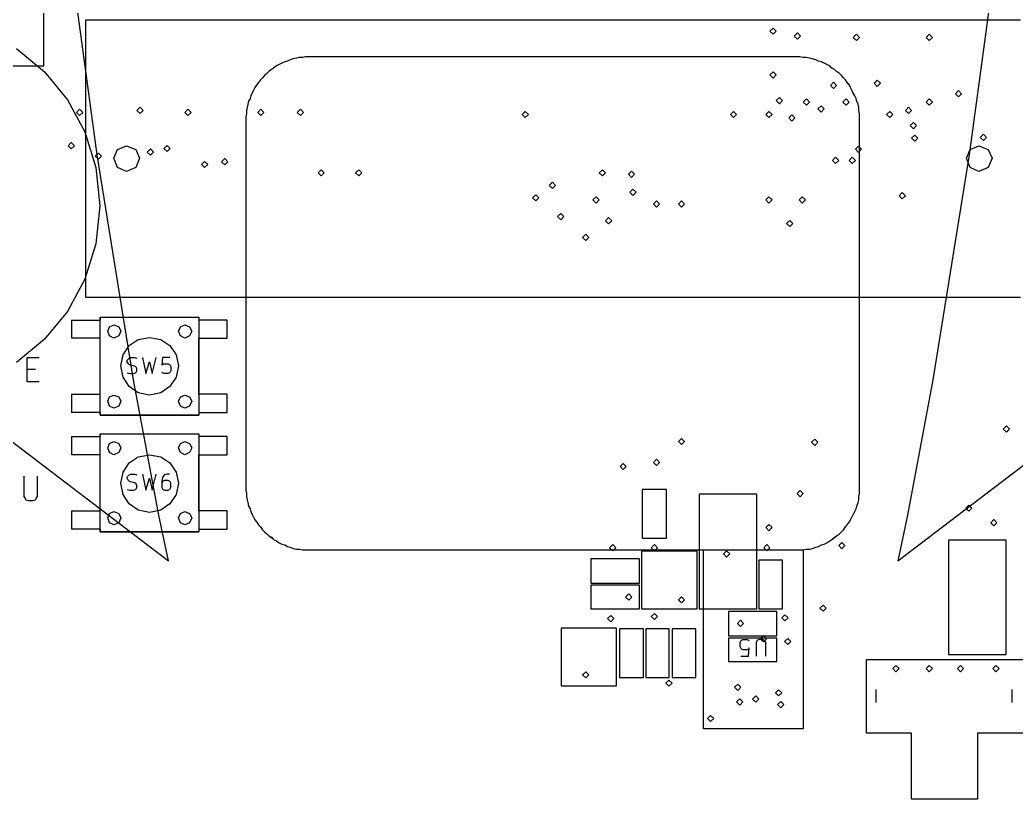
# Model space of a CAD drawing. Extents: x 11 to 154, y 0 to 137.
# Drawn here: x 45.3 to 106.1, y 0 to 47.5 of the extents above; entities that cross this region are included whole.
import ezdxf

# ---------------------------------------------------------------- set-up
doc = ezdxf.new("R2010")
doc.units = 0

msp = doc.modelspace()

# ---------------------------------------------------------------- linework, layer by layer
at = {"layer": '1'}
for p, q in [((46.789623, 44.725675), (46.789623, 101.70627)), ((106.352546, 47.519669), (49.329631, 47.519669)), ((49.329631, 47.519669), (49.329631, 30.628693)), ((91.070231, 46.842339), (91.260731, 47.032837)), ((91.260731, 46.651839), (91.070231, 46.842339)), ((91.260731, 47.032837), (91.451231, 46.842339)), ((91.451231, 46.842339), (91.260731, 46.651839)), ((91.451231, 46.842339), (91.451231, 46.842339)), ((92.551904, 46.546006), (92.742404, 46.736504)), ((92.742404, 46.355508), (92.551904, 46.546006)), ((92.742404, 46.736504), (92.932904, 46.546006)), ((92.932904, 46.546006), (92.742404, 46.355508)), ((92.932904, 46.546006), (92.932904, 46.546006)), ((96.150228, 46.461337), (96.340727, 46.651837)), ((96.340727, 46.270839), (96.150228, 46.461337)), ((96.340727, 46.651837), (96.531227, 46.461337)), ((96.531227, 46.461337), (96.340727, 46.270839)), ((96.531227, 46.461337), (96.531227, 46.461337)), ((100.595219, 46.461337), (100.785719, 46.651837)), ((100.785719, 46.270839), (100.595219, 46.461337)), ((100.785719, 46.651837), (100.976219, 46.461337)), ((100.976219, 46.461337), (100.785719, 46.270839)), ((100.976219, 46.461337), (100.976219, 46.461337)), ((45.116635, 45.780937), (46.821376, 44.370793)), ((61.479277, 44.979672), (61.309941, 44.895011)), ((61.648612, 45.022005), (61.479277, 44.979672)), ((61.817935, 45.106675), (61.648612, 45.022005)), ((61.987271, 45.149008), (61.817935, 45.106675)), ((62.198935, 45.191344), (61.987271, 45.149008)), ((62.368273, 45.233677), (62.198935, 45.191344)), ((62.579934, 45.233677), (62.368273, 45.233677)), ((62.749272, 45.27601), (62.579934, 45.233677)), ((62.960934, 45.27601), (62.749272, 45.27601)), ((92.721243, 45.27601), (62.960934, 45.27601)), ((92.890563, 45.27601), (92.721243, 45.27601)), ((93.102242, 45.233677), (92.890563, 45.27601)), ((93.271562, 45.233677), (93.102242, 45.233677)), ((93.483226, 45.191344), (93.271562, 45.233677)), ((93.652562, 45.149008), (93.483226, 45.191344)), ((93.864225, 45.106675), (93.652562, 45.149008)), ((94.033564, 45.022005), (93.864225, 45.106675)), ((94.202899, 44.979672), (94.033564, 45.022005)), ((94.372238, 44.895011), (94.202899, 44.979672)), ((29.898652, 44.725675), (46.789623, 44.725675)), ((46.821376, 44.370793), (48.228461, 42.661008)), ((60.505614, 44.387009), (60.378603, 44.260006)), ((60.674934, 44.514011), (60.505614, 44.387009)), ((60.801944, 44.598673), (60.674934, 44.514011)), ((60.971283, 44.725675), (60.801944, 44.598673)), ((61.140603, 44.810342), (60.971283, 44.725675)), ((61.309941, 44.895011), (61.140603, 44.810342)), ((91.070231, 44.175345), (91.260731, 44.365843)), ((91.260731, 44.365843), (91.451231, 44.175345)), ((94.541558, 44.810342), (94.372238, 44.895011)), ((94.710894, 44.725675), (94.541558, 44.810342)), ((94.837907, 44.598673), (94.710894, 44.725675)), ((95.007227, 44.514011), (94.837907, 44.598673)), ((95.134237, 44.387009), (95.007227, 44.514011)), ((95.303559, 44.260006), (95.134237, 44.387009)), ((59.997601, 43.879012), (59.870607, 43.709676)), ((60.124612, 44.006009), (59.997601, 43.879012)), ((60.251609, 44.133012), (60.124612, 44.006009)), ((60.378603, 44.260006), (60.251609, 44.133012)), ((91.260731, 43.984841), (91.070231, 44.175345)), ((91.451231, 44.175345), (91.260731, 43.984841)), ((91.451231, 44.175345), (91.451231, 44.175345)), ((95.43057, 44.133012), (95.303559, 44.260006)), ((95.557564, 44.006009), (95.43057, 44.133012)), ((95.684559, 43.879012), (95.557564, 44.006009)), ((95.769226, 43.709676), (95.684559, 43.879012)), ((97.420223, 43.667343), (97.610723, 43.857841)), ((97.610723, 43.857841), (97.801223, 43.667343)), ((59.574276, 43.244008), (59.489607, 43.07468)), ((59.658943, 43.413343), (59.574276, 43.244008)), ((59.785938, 43.582674), (59.658943, 43.413343)), ((59.870607, 43.709676), (59.785938, 43.582674)), ((94.753237, 43.540341), (94.943737, 43.730844)), ((94.943737, 43.349841), (94.753237, 43.540341)), ((94.943737, 43.730844), (95.134237, 43.540341)), ((95.134237, 43.540341), (94.943737, 43.349841)), ((95.134237, 43.540341), (95.134237, 43.540341)), ((95.896239, 43.582674), (95.769226, 43.709676)), ((95.980889, 43.413343), (95.896239, 43.582674)), ((96.065559, 43.244008), (95.980889, 43.413343)), ((96.150228, 43.07468), (96.065559, 43.244008)), ((97.610723, 43.476843), (97.420223, 43.667343)), ((97.801223, 43.667343), (97.610723, 43.476843)), ((97.801223, 43.667343), (97.801223, 43.667343)), ((102.373225, 43.032344), (102.563725, 43.222842)), ((102.563725, 43.222842), (102.754225, 43.032344)), ((48.228461, 42.661008), (49.291258, 40.697719)), ((59.277943, 42.566675), (59.235618, 42.397347)), ((59.362613, 42.736014), (59.277943, 42.566675)), ((59.404938, 42.905341), (59.362613, 42.736014)), ((59.489607, 43.07468), (59.404938, 42.905341)), ((91.451231, 42.609011), (91.641731, 42.799509)), ((91.641731, 42.418511), (91.451231, 42.609011)), ((91.641731, 42.799509), (91.832231, 42.609011)), ((91.832231, 42.609011), (91.641731, 42.418511)), ((91.832231, 42.609011), (91.832231, 42.609011)), ((93.102242, 42.524342), (93.292734, 42.714846)), ((93.292734, 42.333844), (93.102242, 42.524342)), ((93.292734, 42.714846), (93.483226, 42.524342)), ((93.483226, 42.524342), (93.292734, 42.333844)), ((93.483226, 42.524342), (93.483226, 42.524342)), ((95.515236, 42.524342), (95.705738, 42.714846)), ((95.705738, 42.333844), (95.515236, 42.524342)), ((95.705738, 42.714846), (95.896239, 42.524342)), ((95.896239, 42.524342), (95.705738, 42.333844)), ((95.896239, 42.524342), (95.896239, 42.524342)), ((96.234897, 42.905341), (96.150228, 43.07468)), ((96.319563, 42.736014), (96.234897, 42.905341)), ((96.361891, 42.566675), (96.319563, 42.736014)), ((96.446558, 42.397347), (96.361891, 42.566675)), ((100.595219, 42.524342), (100.785719, 42.714846)), ((100.785719, 42.333844), (100.595219, 42.524342)), ((100.785719, 42.714846), (100.976219, 42.524342)), ((100.976219, 42.524342), (100.785719, 42.333844)), ((100.976219, 42.524342), (100.976219, 42.524342)), ((102.563725, 42.841846), (102.373225, 43.032344)), ((102.754225, 43.032344), (102.563725, 42.841846)), ((102.754225, 43.032344), (102.754225, 43.032344)), ((48.779293, 41.889345), (48.969792, 42.079843)), ((48.969792, 42.079843), (49.160292, 41.889345)), ((52.462283, 42.016348), (52.652784, 42.206846)), ((52.652784, 41.825848), (52.462283, 42.016348)), ((52.652784, 42.206846), (52.843285, 42.016348)), ((52.843285, 42.016348), (52.652784, 41.825848)), ((52.843285, 42.016348), (52.843285, 42.016348)), ((55.383274, 41.889345), (55.573774, 42.079843)), ((55.573774, 42.079843), (55.764273, 41.889345)), ((59.193277, 42.185676), (59.150949, 42.016348)), ((59.150949, 42.016348), (59.150949, 41.804676)), ((59.235618, 42.397347), (59.193277, 42.185676)), ((59.828281, 41.889345), (60.018781, 42.079843)), ((60.018781, 42.079843), (60.209281, 41.889345)), ((62.241276, 41.889345), (62.431777, 42.079843)), ((62.431777, 42.079843), (62.622278, 41.889345)), ((75.957251, 41.762348), (76.14775, 41.952848)), ((76.14775, 41.952848), (76.33825, 41.762348)), ((88.657235, 41.762348), (88.847734, 41.952848)), ((88.847734, 41.952848), (89.038234, 41.762348)), ((90.81624, 41.762348), (91.006741, 41.952848)), ((91.006741, 41.952848), (91.197242, 41.762348)), ((93.991236, 42.101014), (94.181737, 42.291512)), ((94.181737, 41.910511), (93.991236, 42.101014)), ((94.181737, 42.291512), (94.372238, 42.101014)), ((94.372238, 42.101014), (94.181737, 41.910511)), ((94.372238, 42.101014), (94.372238, 42.101014)), ((96.488902, 42.185676), (96.446558, 42.397347)), ((96.488902, 42.016348), (96.488902, 42.185676)), ((96.531227, 41.804676), (96.488902, 42.016348)), ((98.182223, 41.762348), (98.372722, 41.952848)), ((98.372722, 41.952848), (98.563222, 41.762348)), ((99.325224, 42.016348), (99.515723, 42.206846)), ((99.515723, 41.825848), (99.325224, 42.016348)), ((99.515723, 42.206846), (99.706223, 42.016348)), ((99.706223, 42.016348), (99.515723, 41.825848)), ((99.706223, 42.016348), (99.706223, 42.016348)), ((48.969792, 41.698846), (48.779293, 41.889345)), ((49.160292, 41.889345), (48.969792, 41.698846)), ((49.160292, 41.889345), (49.160292, 41.889345)), ((55.573774, 41.698846), (55.383274, 41.889345)), ((55.764273, 41.889345), (55.573774, 41.698846)), ((55.764273, 41.889345), (55.764273, 41.889345)), ((59.150949, 41.804676), (59.108608, 41.635346)), ((59.108608, 41.635346), (59.108608, 41.423677)), ((59.108608, 41.423677), (59.108608, 19.029366)), ((60.018781, 41.698846), (59.828281, 41.889345)), ((60.209281, 41.889345), (60.018781, 41.698846)), ((60.209281, 41.889345), (60.209281, 41.889345)), ((62.431777, 41.698846), (62.241276, 41.889345)), ((62.622278, 41.889345), (62.431777, 41.698846)), ((62.622278, 41.889345), (62.622278, 41.889345)), ((76.14775, 41.571844), (75.957251, 41.762348)), ((76.33825, 41.762348), (76.14775, 41.571844)), ((76.33825, 41.762348), (76.33825, 41.762348)), ((88.847734, 41.571844), (88.657235, 41.762348)), ((89.038234, 41.762348), (88.847734, 41.571844)), ((89.038234, 41.762348), (89.038234, 41.762348)), ((91.006741, 41.571844), (90.81624, 41.762348)), ((91.197242, 41.762348), (91.006741, 41.571844)), ((91.197242, 41.762348), (91.197242, 41.762348)), ((92.21323, 41.550679), (92.40373, 41.741177)), ((92.40373, 41.360179), (92.21323, 41.550679)), ((92.40373, 41.741177), (92.59423, 41.550679)), ((92.59423, 41.550679), (92.40373, 41.360179)), ((92.59423, 41.550679), (92.59423, 41.550679)), ((96.531227, 41.635346), (96.531227, 41.804676)), ((96.531227, 41.423677), (96.531227, 41.635346)), ((96.531227, 19.029366), (96.531227, 41.423677)), ((98.372722, 41.571844), (98.182223, 41.762348)), ((98.563222, 41.762348), (98.372722, 41.571844)), ((98.563222, 41.762348), (98.563222, 41.762348)), ((99.621554, 41.08501), (99.812054, 41.275514)), ((99.812054, 40.894513), (99.621554, 41.08501)), ((99.812054, 41.275514), (100.002554, 41.08501)), ((100.002554, 41.08501), (99.812054, 40.894513)), ((100.002554, 41.08501), (100.002554, 41.08501)), ((49.291258, 40.697719), (49.963134, 38.527064)), ((99.706223, 40.323017), (99.896723, 40.513514)), ((99.896723, 40.132513), (99.706223, 40.323017)), ((99.896723, 40.513514), (100.087223, 40.323017)), ((100.087223, 40.323017), (99.896723, 40.132513)), ((100.087223, 40.323017), (100.087223, 40.323017)), ((103.897226, 40.365345), (104.087726, 40.555848)), ((104.087726, 40.174845), (103.897226, 40.365345)), ((104.087726, 40.555848), (104.278225, 40.365345)), ((104.278225, 40.365345), (104.087726, 40.174845)), ((104.278225, 40.365345), (104.278225, 40.365345)), ((48.271299, 39.857348), (48.461798, 40.047846)), ((48.461798, 39.66685), (48.271299, 39.857348)), ((48.461798, 40.047846), (48.652298, 39.857348)), ((48.652298, 39.857348), (48.461798, 39.66685)), ((48.652298, 39.857348), (48.652298, 39.857348)), ((51.06529, 39.095346), (51.28754, 39.635096)), ((51.28754, 39.635096), (51.827289, 39.857345)), ((51.827289, 39.857345), (52.388205, 39.635096)), ((52.388205, 39.635096), (52.631621, 39.095346)), ((53.09729, 39.476348), (53.28779, 39.666846)), ((53.28779, 39.666846), (53.478289, 39.476348)), ((54.113278, 39.688012), (54.303778, 39.878516)), ((54.303778, 39.497514), (54.113278, 39.688012)), ((54.303778, 39.878516), (54.494278, 39.688012)), ((54.494278, 39.688012), (54.303778, 39.497514)), ((54.494278, 39.688012), (54.494278, 39.688012)), ((96.277238, 39.645684), (96.46773, 39.836184)), ((96.46773, 39.45518), (96.277238, 39.645684)), ((96.46773, 39.836184), (96.658222, 39.645684)), ((96.658222, 39.645684), (96.46773, 39.45518)), ((96.658222, 39.645684), (96.658222, 39.645684)), ((103.050552, 39.095346), (103.272802, 39.635096)), ((103.272802, 39.635096), (103.812551, 39.857345)), ((103.812551, 39.857345), (104.373467, 39.635096)), ((104.373467, 39.635096), (104.616884, 39.095346)), ((49.922294, 39.222351), (50.112794, 39.412849)), ((50.112794, 39.031848), (49.922294, 39.222351)), ((50.112794, 39.412849), (50.303293, 39.222351)), ((50.303293, 39.222351), (50.112794, 39.031848)), ((50.303293, 39.222351), (50.303293, 39.222351)), ((51.28754, 38.53443), (51.06529, 39.095346)), ((52.631621, 39.095346), (52.388205, 38.53443)), ((52.631621, 39.095346), (52.631621, 39.095346)), ((53.28779, 39.285851), (53.09729, 39.476348)), ((53.478289, 39.476348), (53.28779, 39.285851)), ((53.478289, 39.476348), (53.478289, 39.476348)), ((56.39928, 38.714349), (56.58978, 38.904847)), ((56.58978, 38.904847), (56.78028, 38.714349)), ((57.626948, 38.883685), (57.817448, 39.074183)), ((57.817448, 38.693181), (57.626948, 38.883685)), ((57.817448, 39.074183), (58.007948, 38.883685)), ((58.007948, 38.883685), (57.817448, 38.693181)), ((58.007948, 38.883685), (58.007948, 38.883685)), ((94.880232, 38.968346), (95.070732, 39.15885)), ((95.070732, 38.777849), (94.880232, 38.968346)), ((95.070732, 39.15885), (95.261231, 38.968346)), ((95.261231, 38.968346), (95.070732, 38.777849)), ((95.261231, 38.968346), (95.261231, 38.968346)), ((95.896239, 38.968346), (96.086738, 39.15885)), ((96.086738, 38.777849), (95.896239, 38.968346)), ((96.086738, 39.15885), (96.277238, 38.968346)), ((96.277238, 38.968346), (96.086738, 38.777849)), ((96.277238, 38.968346), (96.277238, 38.968346)), ((103.272802, 38.53443), (103.050552, 39.095346)), ((104.616884, 39.095346), (104.373467, 38.53443)), ((104.616884, 39.095346), (104.616884, 39.095346)), ((49.963134, 38.527064), (50.197455, 36.195178)), ((51.827289, 38.291014), (51.28754, 38.53443)), ((52.388205, 38.53443), (51.827289, 38.291014)), ((56.58978, 38.52385), (56.39928, 38.714349)), ((56.78028, 38.714349), (56.58978, 38.52385)), ((56.78028, 38.714349), (56.78028, 38.714349)), ((63.511271, 38.206353), (63.701771, 38.39685)), ((63.701771, 38.39685), (63.892271, 38.206353)), ((65.797274, 38.206353), (65.987774, 38.39685)), ((65.987774, 38.39685), (66.178273, 38.206353)), ((80.656247, 38.206353), (80.846747, 38.39685)), ((80.846747, 38.39685), (81.037247, 38.206353)), ((82.434253, 38.121683), (82.624753, 38.312183)), ((82.624753, 38.312183), (82.815252, 38.121683)), ((103.812551, 38.291014), (103.272802, 38.53443)), ((104.373467, 38.53443), (103.812551, 38.291014)), ((63.701771, 38.015849), (63.511271, 38.206353)), ((63.892271, 38.206353), (63.701771, 38.015849)), ((63.892271, 38.206353), (63.892271, 38.206353)), ((65.987774, 38.015849), (65.797274, 38.206353)), ((66.178273, 38.206353), (65.987774, 38.015849)), ((66.178273, 38.206353), (66.178273, 38.206353)), ((80.846747, 38.015849), (80.656247, 38.206353)), ((81.037247, 38.206353), (80.846747, 38.015849)), ((81.037247, 38.206353), (81.037247, 38.206353)), ((82.624753, 37.931186), (82.434253, 38.121683)), ((82.815252, 38.121683), (82.624753, 37.931186)), ((82.815252, 38.121683), (82.815252, 38.121683)), ((77.608246, 37.444354), (77.798746, 37.634851)), ((77.798746, 37.25385), (77.608246, 37.444354)), ((77.798746, 37.634851), (77.989245, 37.444354)), ((77.989245, 37.444354), (77.798746, 37.25385)), ((77.989245, 37.444354), (77.989245, 37.444354)), ((82.518922, 37.021018), (82.709414, 37.211516)), ((82.709414, 37.211516), (82.899906, 37.021018)), ((76.592255, 36.682352), (76.782756, 36.87285)), ((76.782756, 36.491854), (76.592255, 36.682352)), ((76.782756, 36.87285), (76.973257, 36.682352)), ((76.973257, 36.682352), (76.782756, 36.491854)), ((76.973257, 36.682352), (76.973257, 36.682352)), ((80.275248, 36.555349), (80.465747, 36.745853)), ((80.465747, 36.364852), (80.275248, 36.555349)), ((80.465747, 36.745853), (80.656247, 36.555349)), ((80.656247, 36.555349), (80.465747, 36.364852)), ((80.656247, 36.555349), (80.656247, 36.555349)), ((82.709414, 36.83052), (82.518922, 37.021018)), ((82.899906, 37.021018), (82.709414, 36.83052)), ((82.899906, 37.021018), (82.899906, 37.021018)), ((83.958238, 36.301352), (84.148738, 36.49185)), ((84.148738, 36.49185), (84.339237, 36.301352)), ((85.482239, 36.301352), (85.672738, 36.49185)), ((85.672738, 36.49185), (85.863238, 36.301352)), ((90.81624, 36.555349), (91.006741, 36.745853)), ((91.006741, 36.364852), (90.81624, 36.555349)), ((91.006741, 36.745853), (91.197242, 36.555349)), ((91.197242, 36.555349), (91.006741, 36.364852)), ((91.197242, 36.555349), (91.197242, 36.555349)), ((92.848237, 36.555349), (93.038737, 36.745853)), ((93.038737, 36.364852), (92.848237, 36.555349)), ((93.038737, 36.745853), (93.229237, 36.555349)), ((93.229237, 36.555349), (93.038737, 36.364852)), ((93.229237, 36.555349), (93.229237, 36.555349)), ((98.944222, 36.809354), (99.134723, 36.999852)), ((99.134723, 36.618851), (98.944222, 36.809354)), ((99.134723, 36.999852), (99.325224, 36.809354)), ((99.325224, 36.809354), (99.134723, 36.618851)), ((99.325224, 36.809354), (99.325224, 36.809354)), ((50.197455, 36.195178), (49.963134, 33.877265)), ((50.197455, 36.195178), (50.197455, 36.195178)), ((84.148738, 36.110855), (83.958238, 36.301352)), ((84.339237, 36.301352), (84.148738, 36.110855)), ((84.339237, 36.301352), (84.339237, 36.301352)), ((85.672738, 36.110855), (85.482239, 36.301352)), ((85.863238, 36.301352), (85.672738, 36.110855)), ((85.863238, 36.301352), (85.863238, 36.301352)), ((78.116256, 35.539353), (78.306757, 35.729851)), ((78.306757, 35.348854), (78.116256, 35.539353)), ((78.306757, 35.729851), (78.497258, 35.539353)), ((78.497258, 35.539353), (78.306757, 35.348854)), ((78.497258, 35.539353), (78.497258, 35.539353)), ((81.037247, 35.285354), (81.227748, 35.475853)), ((81.227748, 35.094856), (81.037247, 35.285354)), ((81.227748, 35.475853), (81.418249, 35.285354)), ((81.418249, 35.285354), (81.227748, 35.094856)), ((81.418249, 35.285354), (81.418249, 35.285354)), ((92.086235, 35.116018), (92.276735, 35.306522)), ((92.276735, 35.306522), (92.467235, 35.116018)), ((92.276735, 34.92552), (92.086235, 35.116018)), ((92.467235, 35.116018), (92.276735, 34.92552)), ((92.467235, 35.116018), (92.467235, 35.116018)), ((79.640256, 34.269358), (79.830758, 34.459855)), ((79.830758, 34.078854), (79.640256, 34.269358)), ((79.830758, 34.459855), (80.021259, 34.269358)), ((80.021259, 34.269358), (79.830758, 34.078854)), ((80.021259, 34.269358), (80.021259, 34.269358)), ((49.963134, 33.877265), (49.291258, 31.717111)), ((49.291258, 31.717111), (48.228461, 29.761346)), ((49.329631, 30.628693), (106.352546, 30.628693)), ((48.228461, 29.761346), (46.821376, 28.056605)), ((48.48296, 29.231695), (48.48296, 28.131029)), ((48.48296, 29.231695), (50.218624, 29.231695)), ((50.218624, 29.40103), (50.218624, 29.231695)), ((50.218624, 29.40103), (56.229942, 29.40103)), ((56.229942, 29.40103), (56.229942, 29.231695)), ((57.965607, 29.231695), (56.229942, 29.231695)), ((57.965607, 28.131029), (57.965607, 29.231695)), ((46.821376, 28.056605), (45.116635, 26.649519)), ((50.218624, 28.131029), (48.48296, 28.131029)), ((50.218624, 24.702026), (50.218624, 28.131029)), ((56.229942, 24.702026), (56.229942, 28.131029)), ((56.229942, 28.131029), (57.965607, 28.131029)), ((48.48296, 24.702026), (48.48296, 23.601368)), ((48.48296, 24.702026), (50.218624, 24.702026)), ((57.965607, 24.702026), (56.229942, 24.702026)), ((57.965607, 23.601368), (57.965607, 24.702026)), ((50.218624, 23.601368), (48.48296, 23.601368)), ((50.218624, 23.601368), (50.218624, 23.432033)), ((50.218624, 23.432033), (56.229942, 23.432033)), ((56.229942, 23.601368), (56.229942, 23.432033)), ((56.229942, 23.601368), (57.965607, 23.601368)), ((105.294214, 22.585362), (105.484715, 22.775867)), ((105.484715, 22.39487), (105.294214, 22.585362)), ((105.484715, 22.775867), (105.675216, 22.585362)), ((105.675216, 22.585362), (105.484715, 22.39487)), ((105.675216, 22.585362), (105.675216, 22.585362)), ((48.48296, 22.119709), (48.48296, 21.019036)), ((48.48296, 22.119709), (50.218624, 22.119709)), ((50.218624, 22.289031), (50.218624, 22.119709)), ((50.218624, 22.289031), (56.229942, 22.289031)), ((56.229942, 22.289031), (56.229942, 22.119709)), ((57.965607, 22.119709), (56.229942, 22.119709)), ((57.965607, 21.019036), (57.965607, 22.119709)), ((85.482239, 21.823379), (85.672738, 22.01387)), ((85.672738, 22.01387), (85.863238, 21.823379)), ((93.610236, 21.781037), (93.800736, 21.971541)), ((93.800736, 21.971541), (93.991236, 21.781037)), ((85.672738, 21.632875), (85.482239, 21.823379)), ((85.863238, 21.823379), (85.672738, 21.632875)), ((85.863238, 21.823379), (85.863238, 21.823379)), ((93.800736, 21.590532), (93.610236, 21.781037)), ((93.991236, 21.781037), (93.800736, 21.590532)), ((93.991236, 21.781037), (93.991236, 21.781037)), ((50.218624, 21.019036), (48.48296, 21.019036)), ((50.218624, 17.590051), (50.218624, 21.019036)), ((56.229942, 21.019036), (57.965607, 21.019036)), ((56.229942, 17.590051), (56.229942, 21.019036)), ((83.958238, 20.553367), (84.148738, 20.743871)), ((84.148738, 20.743871), (84.339237, 20.553367)), ((81.926243, 20.299378), (82.116743, 20.48987)), ((82.116743, 20.108874), (81.926243, 20.299378)), ((82.116743, 20.48987), (82.307243, 20.299378)), ((82.307243, 20.299378), (82.116743, 20.108874)), ((82.307243, 20.299378), (82.307243, 20.299378)), ((84.148738, 20.362875), (83.958238, 20.553367)), ((84.339237, 20.553367), (84.148738, 20.362875)), ((84.339237, 20.553367), (84.339237, 20.553367)), ((59.108608, 19.029366), (59.108608, 18.860046)), ((59.108608, 18.860046), (59.150949, 18.648383)), ((83.280905, 18.902372), (83.280905, 15.939039)), ((84.762581, 18.902372), (83.280905, 18.902372)), ((84.762581, 15.939039), (84.762581, 18.902372)), ((92.721243, 18.648383), (92.911742, 18.838874)), ((92.911742, 18.838874), (93.102242, 18.648383)), ((96.531227, 18.860046), (96.531227, 19.029366)), ((96.531227, 18.648383), (96.531227, 18.860046)), ((59.150949, 18.648383), (59.150949, 18.479047)), ((59.150949, 18.479047), (59.193277, 18.267383)), ((59.193277, 18.267383), (59.235618, 18.098045)), ((86.75225, 18.606041), (86.75225, 11.621042)), ((90.265904, 18.606041), (86.75225, 18.606041)), ((90.265904, 11.621042), (90.265904, 18.606041)), ((92.911742, 18.457879), (92.721243, 18.648383)), ((93.102242, 18.648383), (92.911742, 18.457879)), ((93.102242, 18.648383), (93.102242, 18.648383)), ((96.446558, 18.098045), (96.488902, 18.267383)), ((96.488902, 18.479047), (96.531227, 18.648383)), ((96.488902, 18.267383), (96.488902, 18.479047)), ((59.235618, 18.098045), (59.277943, 17.886381)), ((59.277943, 17.886381), (59.362613, 17.717045)), ((59.362613, 17.717045), (59.404938, 17.547709)), ((96.234897, 17.547709), (96.319563, 17.717045)), ((96.319563, 17.717045), (96.361891, 17.886381)), ((96.361891, 17.886381), (96.446558, 18.098045)), ((103.008214, 17.75937), (103.198714, 17.949874)), ((103.198714, 17.568879), (103.008214, 17.75937)), ((103.198714, 17.949874), (103.389213, 17.75937)), ((103.389213, 17.75937), (103.198714, 17.568879)), ((103.389213, 17.75937), (103.389213, 17.75937)), ((48.48296, 17.590051), (48.48296, 16.489377)), ((48.48296, 17.590051), (50.218624, 17.590051)), ((57.965607, 17.590051), (56.229942, 17.590051)), ((57.965607, 16.489377), (57.965607, 17.590051)), ((59.404938, 17.547709), (59.489607, 17.378371)), ((59.489607, 17.378371), (59.574276, 17.209051)), ((59.574276, 17.209051), (59.658943, 17.039713)), ((59.658943, 17.039713), (59.785938, 16.912702)), ((95.896239, 16.912702), (95.980889, 17.039713)), ((95.980889, 17.039713), (96.065559, 17.209051)), ((96.065559, 17.209051), (96.150228, 17.378371)), ((96.150228, 17.378371), (96.234897, 17.547709)), ((104.532215, 16.870377), (104.722714, 17.060881)), ((104.722714, 17.060881), (104.913214, 16.870377)), ((50.218624, 16.489377), (48.48296, 16.489377)), ((50.218624, 16.489377), (50.218624, 16.320039)), ((56.229942, 16.489377), (57.965607, 16.489377)), ((56.229942, 16.489377), (56.229942, 16.320039)), ((59.785938, 16.912702), (59.870607, 16.743382)), ((59.870607, 16.743382), (59.997601, 16.616372)), ((59.997601, 16.616372), (60.124612, 16.447049)), ((60.124612, 16.447049), (60.251609, 16.320039)), ((90.81624, 16.574044), (91.006741, 16.764548)), ((91.006741, 16.38354), (90.81624, 16.574044)), ((91.006741, 16.764548), (91.197242, 16.574044)), ((91.197242, 16.574044), (91.006741, 16.38354)), ((91.197242, 16.574044), (91.197242, 16.574044)), ((95.43057, 16.320039), (95.557564, 16.447049)), ((95.557564, 16.447049), (95.684559, 16.616372)), ((95.684559, 16.616372), (95.769226, 16.743382)), ((95.769226, 16.743382), (95.896239, 16.912702)), ((104.722714, 16.679873), (104.532215, 16.870377)), ((104.913214, 16.870377), (104.722714, 16.679873)), ((104.913214, 16.870377), (104.913214, 16.870377)), ((50.218624, 16.320039), (56.229942, 16.320039)), ((60.251609, 16.320039), (60.378603, 16.193044)), ((60.378603, 16.193044), (60.505614, 16.06605)), ((60.505614, 16.06605), (60.674934, 15.981381)), ((60.674934, 15.981381), (60.801944, 15.85437)), ((60.801944, 15.85437), (60.971283, 15.769717)), ((83.280905, 15.939039), (84.762581, 15.939039)), ((94.710894, 15.769717), (94.837907, 15.85437)), ((94.837907, 15.85437), (95.007227, 15.981381)), ((95.007227, 15.981381), (95.134237, 16.06605)), ((95.134237, 16.06605), (95.303559, 16.193044)), ((95.303559, 16.193044), (95.43057, 16.320039)), ((101.949882, 15.812045), (101.949882, 8.827046)), ((105.463552, 15.812045), (101.949882, 15.812045)), ((105.463552, 8.827046), (105.463552, 15.812045)), ((60.971283, 15.769717), (61.140603, 15.642706)), ((61.140603, 15.642706), (61.309941, 15.55804)), ((61.309941, 15.55804), (61.479277, 15.515712)), ((61.479277, 15.515712), (61.648612, 15.431045)), ((61.648612, 15.431045), (61.817935, 15.388717)), ((61.817935, 15.388717), (61.987271, 15.304051)), ((61.987271, 15.304051), (62.198935, 15.261707)), ((62.198935, 15.261707), (62.368273, 15.261707)), ((62.368273, 15.261707), (62.579934, 15.219382)), ((62.579934, 15.219382), (62.749272, 15.219382)), ((62.749272, 15.219382), (62.960934, 15.219382)), ((62.960934, 15.219382), (87.006239, 15.219382)), ((81.291252, 15.346376), (81.481753, 15.53688)), ((81.481753, 15.155884), (81.291252, 15.346376)), ((81.481753, 15.53688), (81.672254, 15.346376)), ((81.672254, 15.346376), (81.481753, 15.155884)), ((81.672254, 15.346376), (81.672254, 15.346376)), ((83.831243, 15.346376), (84.021743, 15.53688)), ((84.021743, 15.155884), (83.831243, 15.346376)), ((84.021743, 15.53688), (84.212243, 15.346376)), ((84.212243, 15.346376), (84.021743, 15.155884)), ((84.212243, 15.346376), (84.212243, 15.346376)), ((87.006239, 4.297387), (87.006239, 15.219382)), ((90.689229, 15.346376), (90.87973, 15.53688)), ((90.87973, 15.155884), (90.689229, 15.346376)), ((90.87973, 15.53688), (91.070231, 15.346376)), ((91.070231, 15.346376), (90.87973, 15.155884)), ((91.070231, 15.346376), (91.070231, 15.346376)), ((93.102242, 15.219382), (93.271562, 15.261707)), ((93.102242, 15.219382), (93.102242, 4.297387)), ((93.271562, 15.261707), (93.483226, 15.261707)), ((93.483226, 15.261707), (93.652562, 15.304051)), ((93.652562, 15.304051), (93.864225, 15.388717)), ((93.864225, 15.388717), (94.033564, 15.431045)), ((94.033564, 15.431045), (94.202899, 15.515712)), ((94.202899, 15.515712), (94.372238, 15.55804)), ((94.372238, 15.55804), (94.541558, 15.642706)), ((94.541558, 15.642706), (94.710894, 15.769717)), ((95.261231, 15.473387), (95.451731, 15.663878)), ((95.451731, 15.282883), (95.261231, 15.473387)), ((95.451731, 15.663878), (95.642231, 15.473387)), ((95.642231, 15.473387), (95.451731, 15.282883)), ((95.642231, 15.473387), (95.642231, 15.473387)), ((80.148253, 14.669044), (80.148253, 13.187387)), ((83.111585, 14.669044), (80.148253, 14.669044)), ((83.111585, 13.187387), (83.111585, 14.669044)), ((83.23858, 15.134712), (83.23858, 11.621042)), ((86.62524, 15.134712), (83.23858, 15.134712)), ((86.62524, 11.621042), (86.62524, 15.134712)), ((88.233907, 14.965377), (88.424408, 15.15588)), ((88.424408, 14.774883), (88.233907, 14.965377)), ((88.424408, 15.15588), (88.614909, 14.965377)), ((88.614909, 14.965377), (88.424408, 14.774883)), ((88.614909, 14.965377), (88.614909, 14.965377)), ((90.392899, 14.584374), (90.392899, 11.621042)), ((91.832231, 14.584374), (90.392899, 14.584374)), ((91.832231, 11.621042), (91.832231, 14.584374)), ((80.148253, 13.187387), (83.111585, 13.187387)), ((83.111585, 13.060374), (80.148253, 13.060374)), ((80.148253, 13.060374), (80.148253, 11.621042)), ((83.111585, 11.621042), (83.111585, 13.060374)), ((82.264917, 12.340716), (82.455417, 12.53122)), ((82.455417, 12.150212), (82.264917, 12.340716)), ((82.455417, 12.53122), (82.645917, 12.340716)), ((82.645917, 12.340716), (82.455417, 12.150212)), ((82.645917, 12.340716), (82.645917, 12.340716)), ((85.482239, 12.17138), (85.672738, 12.361884)), ((85.672738, 11.980888), (85.482239, 12.17138)), ((85.672738, 12.361884), (85.863238, 12.17138)), ((85.863238, 12.17138), (85.672738, 11.980888)), ((85.863238, 12.17138), (85.863238, 12.17138)), ((80.148253, 11.621042), (83.111585, 11.621042)), ((83.23858, 11.621042), (86.62524, 11.621042)), ((86.75225, 11.621042), (90.265904, 11.621042)), ((90.392899, 11.621042), (91.832231, 11.621042)), ((94.118233, 11.663383), (94.308733, 11.853889)), ((94.308733, 11.47288), (94.118233, 11.663383)), ((94.308733, 11.853889), (94.499232, 11.663383)), ((94.499232, 11.663383), (94.308733, 11.47288)), ((94.499232, 11.663383), (94.499232, 11.663383)), ((81.164241, 11.028379), (81.354742, 11.218883)), ((81.354742, 10.837887), (81.164241, 11.028379)), ((81.354742, 11.218883), (81.545243, 11.028379)), ((81.545243, 11.028379), (81.354742, 10.837887)), ((81.545243, 11.028379), (81.545243, 11.028379)), ((83.831243, 11.155389), (84.021743, 11.345881)), ((84.021743, 10.964886), (83.831243, 11.155389)), ((84.021743, 11.345881), (84.212243, 11.155389)), ((84.212243, 11.155389), (84.021743, 10.964886)), ((84.212243, 11.155389), (84.212243, 11.155389)), ((88.53024, 11.451722), (88.53024, 9.970047)), ((91.493572, 11.451722), (88.53024, 11.451722)), ((91.493572, 9.970047), (91.493572, 11.451722)), ((91.789905, 11.070723), (91.980405, 11.261215)), ((91.980405, 10.880217), (91.789905, 11.070723)), ((91.980405, 11.261215), (92.170905, 11.070723)), ((92.170905, 11.070723), (91.980405, 10.880217)), ((92.170905, 11.070723), (92.170905, 11.070723)), ((78.327919, 10.435716), (78.327919, 6.922061)), ((81.714579, 10.435716), (78.327919, 10.435716)), ((81.714579, 6.922061), (81.714579, 10.435716)), ((83.365575, 10.39339), (81.883915, 10.39339)), ((81.883915, 10.39339), (81.883915, 7.430055)), ((83.365575, 7.430055), (83.365575, 10.39339)), ((83.492585, 10.39339), (83.492585, 7.430055)), ((84.931916, 10.39339), (83.492585, 10.39339)), ((84.931916, 7.430055), (84.931916, 10.39339)), ((85.101239, 10.39339), (85.101239, 7.430055)), ((86.540571, 10.39339), (85.101239, 10.39339)), ((86.540571, 7.430055), (86.540571, 10.39339)), ((89.080578, 10.732049), (89.271078, 10.922552)), ((89.271078, 10.541555), (89.080578, 10.732049)), ((89.271078, 10.922552), (89.461577, 10.732049)), ((89.461577, 10.732049), (89.271078, 10.541555)), ((89.461577, 10.732049), (89.461577, 10.732049)), ((88.53024, 9.970047), (91.493572, 9.970047)), ((88.53024, 9.843052), (88.53024, 8.403721)), ((91.493572, 9.843052), (88.53024, 9.843052)), ((90.477566, 9.800727), (90.668067, 9.991219)), ((90.668067, 9.610221), (90.477566, 9.800727)), ((90.668067, 9.991219), (90.858568, 9.800727)), ((90.858568, 9.800727), (90.668067, 9.610221)), ((90.858568, 9.800727), (90.858568, 9.800727)), ((91.493572, 8.403721), (91.493572, 9.843052)), ((91.959241, 9.631389), (92.149741, 9.82188)), ((92.149741, 9.82188), (92.34024, 9.631389)), ((92.149741, 9.440885), (91.959241, 9.631389)), ((92.34024, 9.631389), (92.149741, 9.440885)), ((92.34024, 9.631389), (92.34024, 9.631389)), ((96.954571, 8.530715), (106.479559, 8.530715)), ((96.954571, 4.043398), (96.954571, 8.530715)), ((101.949882, 8.827046), (105.463552, 8.827046)), ((88.53024, 8.403721), (91.493572, 8.403721)), ((98.563222, 7.980393), (98.753722, 8.170885)), ((98.753722, 7.78989), (98.563222, 7.980393)), ((98.753722, 8.170885), (98.944222, 7.980393)), ((98.944222, 7.980393), (98.753722, 7.78989)), ((98.944222, 7.980393), (98.944222, 7.980393)), ((100.595219, 7.980393), (100.785719, 8.170885)), ((100.785719, 7.78989), (100.595219, 7.980393)), ((100.785719, 8.170885), (100.976219, 7.980393)), ((100.976219, 7.980393), (100.785719, 7.78989)), ((100.976219, 7.980393), (100.976219, 7.980393)), ((102.50022, 7.980393), (102.690719, 8.170885)), ((102.690719, 7.78989), (102.50022, 7.980393)), ((102.690719, 8.170885), (102.881219, 7.980393)), ((102.881219, 7.980393), (102.690719, 7.78989)), ((102.881219, 7.980393), (102.881219, 7.980393)), ((104.659225, 7.980393), (104.849725, 8.170885)), ((104.849725, 7.78989), (104.659225, 7.980393)), ((104.849725, 8.170885), (105.040224, 7.980393)), ((105.040224, 7.980393), (104.849725, 7.78989)), ((105.040224, 7.980393), (105.040224, 7.980393)), ((79.640256, 7.599394), (79.830758, 7.789886)), ((79.830758, 7.40889), (79.640256, 7.599394)), ((79.830758, 7.789886), (80.021259, 7.599394)), ((80.021259, 7.599394), (79.830758, 7.40889)), ((80.021259, 7.599394), (80.021259, 7.599394)), ((81.883915, 7.430055), (83.365575, 7.430055)), ((83.492585, 7.430055), (84.931916, 7.430055)), ((85.101239, 7.430055), (86.540571, 7.430055)), ((78.327919, 6.922061), (81.714579, 6.922061)), ((84.720239, 7.091384), (84.910739, 7.281888)), ((84.910739, 6.900892), (84.720239, 7.091384)), ((84.910739, 7.281888), (85.101239, 7.091384)), ((85.101239, 7.091384), (84.910739, 6.900892)), ((85.101239, 7.091384), (85.101239, 7.091384)), ((88.911239, 6.837395), (89.101739, 7.027887)), ((89.101739, 6.646889), (88.911239, 6.837395)), ((89.101739, 7.027887), (89.292239, 6.837395)), ((89.292239, 6.837395), (89.101739, 6.646889)), ((89.292239, 6.837395), (89.292239, 6.837395)), ((91.408903, 6.498721), (91.599404, 6.689224)), ((91.599404, 6.689224), (91.789905, 6.498721)), ((97.547234, 5.906057), (97.547234, 6.710382)), ((97.547234, 5.906057), (97.547234, 6.710382)), ((105.844551, 5.906057), (105.844551, 6.710382)), ((105.844551, 5.906057), (105.844551, 6.710382)), ((89.038234, 5.948399), (89.228734, 6.13889)), ((89.228734, 6.13889), (89.419234, 5.948399)), ((90.011899, 6.117718), (90.202399, 6.308222)), ((90.202399, 5.927227), (90.011899, 6.117718)), ((90.202399, 6.308222), (90.392899, 6.117718)), ((90.392899, 6.117718), (90.202399, 5.927227)), ((90.392899, 6.117718), (90.392899, 6.117718)), ((91.599404, 6.308227), (91.408903, 6.498721)), ((91.789905, 6.498721), (91.599404, 6.308227)), ((91.789905, 6.498721), (91.789905, 6.498721)), ((89.228734, 5.757895), (89.038234, 5.948399)), ((89.419234, 5.948399), (89.228734, 5.757895)), ((89.419234, 5.948399), (89.419234, 5.948399)), ((91.535898, 5.779063), (91.726399, 5.969555)), ((91.726399, 5.588557), (91.535898, 5.779063)), ((91.726399, 5.969555), (91.9169, 5.779063)), ((91.9169, 5.779063), (91.726399, 5.588557)), ((91.9169, 5.779063), (91.9169, 5.779063)), ((87.260244, 4.932392), (87.450744, 5.122896)), ((87.450744, 4.741888), (87.260244, 4.932392)), ((87.450744, 5.122896), (87.641244, 4.932392)), ((87.641244, 4.932392), (87.450744, 4.741888)), ((87.641244, 4.932392), (87.641244, 4.932392)), ((93.102242, 4.297387), (87.006239, 4.297387)), ((99.706223, 4.043398), (96.954571, 4.043398)), ((99.706223, 0.021731), (99.706223, 4.043398)), ((103.727887, 4.043398), (103.727887, 0.021731)), ((106.479559, 4.043398), (103.727887, 4.043398)), ((103.727887, 0.021731), (99.706223, 0.021731))]:
    msp.add_line(p, q, dxfattribs=at)
at = {"layer": 'Layer 1'}
for p, q in [((50.042403, 39.302901), (47.436842, 58.400778)), ((105.820801, 58.400778), (103.21516, 39.302901)), ((52.260736, 25.591836), (50.042403, 39.302901)), ((103.21516, 39.302901), (100.996649, 25.591836)), ((39.299364, 26.036342), (54.381629, 14.555406)), ((53.803319, 17.3239), (52.260736, 25.591836)), ((98.875497, 14.555406), (113.958278, 26.036342)), ((100.996649, 25.591836), (99.453888, 17.3239)), ((54.381629, 14.555406), (53.803319, 17.3239)), ((99.453888, 17.3239), (98.875497, 14.555406))]:
    msp.add_line(p, q, dxfattribs=at)
at = {"layer": 'top silk'}
for p, q in [((61.479769, 44.979148), (61.310433, 44.894486)), ((61.649104, 45.021481), (61.479769, 44.979148)), ((61.818427, 45.10615), (61.649104, 45.021481)), ((61.987763, 45.148484), (61.818427, 45.10615)), ((62.199427, 45.190819), (61.987763, 45.148484)), ((62.368765, 45.233153), (62.199427, 45.190819)), ((62.580426, 45.233153), (62.368765, 45.233153)), ((62.749764, 45.275486), (62.580426, 45.233153)), ((62.961426, 45.275486), (62.749764, 45.275486)), ((92.721735, 45.275486), (62.961426, 45.275486)), ((92.891055, 45.275486), (92.721735, 45.275486)), ((93.102734, 45.233153), (92.891055, 45.275486)), ((93.272054, 45.233153), (93.102734, 45.233153)), ((93.483718, 45.190819), (93.272054, 45.233153)), ((93.653054, 45.148484), (93.483718, 45.190819)), ((93.864717, 45.10615), (93.653054, 45.148484)), ((94.034056, 45.021481), (93.864717, 45.10615)), ((94.203392, 44.979148), (94.034056, 45.021481)), ((94.37273, 44.894486), (94.203392, 44.979148)), ((60.506106, 44.386484), (60.379096, 44.259482)), ((60.675426, 44.513487), (60.506106, 44.386484)), ((60.802436, 44.598148), (60.675426, 44.513487)), ((60.971775, 44.725151), (60.802436, 44.598148)), ((61.141095, 44.809817), (60.971775, 44.725151)), ((61.310433, 44.894486), (61.141095, 44.809817)), ((94.54205, 44.809817), (94.37273, 44.894486)), ((94.711386, 44.725151), (94.54205, 44.809817)), ((94.838399, 44.598148), (94.711386, 44.725151)), ((95.007719, 44.513487), (94.838399, 44.598148)), ((95.134729, 44.386484), (95.007719, 44.513487)), ((95.304052, 44.259482), (95.134729, 44.386484)), ((59.998093, 43.878488), (59.871099, 43.709152)), ((60.125104, 44.005485), (59.998093, 43.878488)), ((60.252101, 44.132487), (60.125104, 44.005485)), ((60.379096, 44.259482), (60.252101, 44.132487)), ((95.431062, 44.132487), (95.304052, 44.259482)), ((95.558056, 44.005485), (95.431062, 44.132487)), ((95.685051, 43.878488), (95.558056, 44.005485)), ((95.769718, 43.709152), (95.685051, 43.878488)), ((59.574768, 43.243483), (59.490099, 43.074155)), ((59.659435, 43.412819), (59.574768, 43.243483)), ((59.78643, 43.58215), (59.659435, 43.412819)), ((59.871099, 43.709152), (59.78643, 43.58215)), ((95.896731, 43.58215), (95.769718, 43.709152)), ((95.981381, 43.412819), (95.896731, 43.58215)), ((96.066051, 43.243483), (95.981381, 43.412819)), ((96.15072, 43.074155), (96.066051, 43.243483)), ((59.278436, 42.566151), (59.23611, 42.396823)), ((59.363105, 42.735489), (59.278436, 42.566151)), ((59.40543, 42.904817), (59.363105, 42.735489)), ((59.490099, 43.074155), (59.40543, 42.904817)), ((96.235389, 42.904817), (96.15072, 43.074155)), ((96.320056, 42.735489), (96.235389, 42.904817)), ((96.362384, 42.566151), (96.320056, 42.735489)), ((96.44705, 42.396823), (96.362384, 42.566151)), ((59.193769, 42.185151), (59.151441, 42.015823)), ((59.151441, 42.015823), (59.151441, 41.804152)), ((59.23611, 42.396823), (59.193769, 42.185151)), ((96.489394, 42.185151), (96.44705, 42.396823)), ((96.489394, 42.015823), (96.489394, 42.185151)), ((96.531719, 41.804152), (96.489394, 42.015823)), ((59.151441, 41.804152), (59.1091, 41.634821)), ((59.1091, 41.634821), (59.1091, 41.423152)), ((59.1091, 41.423152), (59.1091, 19.028842)), ((96.531719, 41.634821), (96.531719, 41.804152)), ((96.531719, 41.423152), (96.531719, 41.634821)), ((96.531719, 19.028842), (96.531719, 41.423152)), ((50.219116, 29.400506), (56.230434, 29.400506)), ((50.219116, 23.431508), (50.219116, 29.400506)), ((56.230434, 29.400506), (56.230434, 23.431508)), ((50.684668, 28.5539), (50.795793, 28.823775)), ((50.795793, 28.262859), (50.684668, 28.5539)), ((50.795793, 28.823775), (51.065667, 28.9349)), ((51.065667, 28.9349), (51.356708, 28.823775)), ((51.356708, 28.823775), (51.489, 28.5539)), ((51.489, 28.5539), (51.356708, 28.262859)), ((51.489, 28.5539), (51.489, 28.5539)), ((55.002668, 28.5539), (55.113793, 28.823775)), ((55.113793, 28.262859), (55.002668, 28.5539)), ((55.113793, 28.823775), (55.383667, 28.9349)), ((55.383667, 28.9349), (55.674709, 28.823775)), ((55.674709, 28.823775), (55.807, 28.5539)), ((55.807, 28.5539), (55.674709, 28.262859)), ((55.807, 28.5539), (55.807, 28.5539)), ((51.065667, 28.130567), (50.795793, 28.262859)), ((51.356708, 28.262859), (51.065667, 28.130567)), ((51.991645, 27.670157), (52.54264, 28.038589)), ((52.54264, 28.038589), (53.224602, 28.172864)), ((53.224602, 28.172864), (53.913179, 28.038589)), ((53.913179, 28.038589), (54.478726, 27.670157)), ((55.383667, 28.130567), (55.113793, 28.262859)), ((55.674709, 28.262859), (55.383667, 28.130567)), ((51.623214, 27.119163), (51.991645, 27.670157)), ((54.478726, 27.670157), (54.86171, 27.119163)), ((45.774124, 25.463503), (45.774124, 26.945178)), ((45.774124, 26.945178), (46.493785, 26.945178)), ((51.488938, 26.4372), (51.623214, 27.119163)), ((51.87, 26.775899), (51.997, 26.902899)), ((51.87, 26.691232), (51.87, 26.775899)), ((51.997, 26.902899), (52.081666, 26.945232)), ((52.081666, 26.945232), (52.335666, 26.945232)), ((52.335666, 26.945232), (52.462666, 26.902899)), ((52.801449, 26.945178), (53.013113, 25.971513)), ((53.394112, 25.971513), (53.648101, 26.945178)), ((54.028934, 26.9452), (53.986601, 26.479534)), ((54.4946, 26.9452), (54.028934, 26.9452)), ((54.86171, 27.119163), (55.0026, 26.4372)), ((45.774124, 26.225502), (46.282121, 26.225502)), ((51.623214, 25.748623), (51.488938, 26.4372)), ((51.954667, 26.564233), (51.87, 26.691232)), ((51.997, 26.521899), (51.954667, 26.564233)), ((52.081666, 26.479566), (51.997, 26.521899)), ((52.251, 26.437233), (52.081666, 26.479566)), ((52.377999, 26.3949), (52.251, 26.437233)), ((52.420333, 26.352566), (52.377999, 26.3949)), ((52.462666, 26.2679), (52.420333, 26.352566)), ((52.420333, 26.056233), (52.462666, 26.1409)), ((52.462666, 26.1409), (52.462666, 26.2679)), ((53.013113, 25.971513), (53.224776, 26.691171)), ((53.224776, 26.691171), (53.394112, 25.971513)), ((53.986601, 26.479534), (54.028934, 26.521867)), ((54.028934, 26.521867), (54.1136, 26.5642)), ((54.1136, 26.5642), (54.3676, 26.5642)), ((54.3676, 26.5642), (54.452267, 26.521867)), ((54.452267, 26.521867), (54.4946, 26.479534)), ((54.4946, 26.479534), (54.536933, 26.394867)), ((54.536933, 26.140868), (54.4946, 26.056201)), ((54.536933, 26.394867), (54.536933, 26.140868)), ((55.0026, 26.4372), (54.86171, 25.748623)), ((55.0026, 26.4372), (55.0026, 26.4372)), ((51.991645, 25.183077), (51.623214, 25.748623)), ((51.87, 26.0139), (52.039333, 25.971567)), ((52.039333, 25.971567), (52.251, 25.971567)), ((52.251, 25.971567), (52.377999, 26.0139)), ((52.377999, 26.0139), (52.420333, 26.056233)), ((54.028934, 26.013868), (53.986601, 26.056201)), ((54.1136, 25.971535), (54.028934, 26.013868)), ((54.3676, 25.971535), (54.1136, 25.971535)), ((54.452267, 26.013868), (54.3676, 25.971535)), ((54.4946, 26.056201), (54.452267, 26.013868)), ((54.86171, 25.748623), (54.478726, 25.183077)), ((46.493785, 25.463503), (45.774124, 25.463503)), ((52.54264, 24.800093), (51.991645, 25.183077)), ((54.478726, 25.183077), (53.913179, 24.800093)), ((50.684668, 24.2782), (50.795793, 24.548075)), ((50.795793, 24.548075), (51.065667, 24.6592)), ((51.065667, 24.6592), (51.356708, 24.548075)), ((51.356708, 24.548075), (51.489, 24.2782)), ((53.224602, 24.659202), (52.54264, 24.800093)), ((53.913179, 24.800093), (53.224602, 24.659202)), ((55.002668, 24.2782), (55.113793, 24.548075)), ((55.113793, 24.548075), (55.383667, 24.6592)), ((55.383667, 24.6592), (55.674709, 24.548075)), ((55.674709, 24.548075), (55.807, 24.2782)), ((50.795793, 23.987159), (50.684668, 24.2782)), ((51.065667, 23.854867), (50.795793, 23.987159)), ((51.356708, 23.987159), (51.065667, 23.854867)), ((51.489, 24.2782), (51.356708, 23.987159)), ((51.489, 24.2782), (51.489, 24.2782)), ((55.113793, 23.987159), (55.002668, 24.2782)), ((55.383667, 23.854867), (55.113793, 23.987159)), ((55.674709, 23.987159), (55.383667, 23.854867)), ((55.807, 24.2782), (55.674709, 23.987159)), ((55.807, 24.2782), (55.807, 24.2782)), ((56.230434, 23.431508), (50.219116, 23.431508)), ((50.219116, 22.288507), (56.230434, 22.288507)), ((50.219116, 16.319515), (50.219116, 22.288507)), ((56.230434, 22.288507), (56.230434, 16.319515)), ((50.684668, 21.4419), (50.795793, 21.711775)), ((50.795793, 21.150859), (50.684668, 21.4419)), ((50.795793, 21.711775), (51.065667, 21.8229)), ((51.065667, 21.8229), (51.356708, 21.711775)), ((51.356708, 21.711775), (51.489, 21.4419)), ((51.489, 21.4419), (51.356708, 21.150859)), ((51.489, 21.4419), (51.489, 21.4419)), ((55.002668, 21.4419), (55.113793, 21.711775)), ((55.113793, 21.150859), (55.002668, 21.4419)), ((55.113793, 21.711775), (55.383667, 21.8229)), ((55.383667, 21.8229), (55.674709, 21.711775)), ((55.674709, 21.711775), (55.807, 21.4419)), ((55.807, 21.4419), (55.674709, 21.150859)), ((55.807, 21.4419), (55.807, 21.4419)), ((51.065667, 21.018567), (50.795793, 21.150859)), ((51.356708, 21.150859), (51.065667, 21.018567)), ((51.991645, 20.515857), (52.54264, 20.884289)), ((52.54264, 20.884289), (53.224602, 21.018564)), ((53.224602, 21.018564), (53.913179, 20.884289)), ((53.913179, 20.884289), (54.478726, 20.515857)), ((55.383667, 21.018567), (55.113793, 21.150859)), ((55.674709, 21.150859), (55.383667, 21.018567)), ((51.623214, 19.964863), (51.991645, 20.515857)), ((54.478726, 20.515857), (54.86171, 19.964863)), ((45.5623, 19.7062), (45.5623, 18.478535)), ((46.408966, 18.478535), (46.408966, 19.7062)), ((51.488938, 19.2829), (51.623214, 19.964863)), ((51.87, 19.663899), (51.997, 19.790899)), ((51.87, 19.579232), (51.87, 19.663899)), ((51.954667, 19.452233), (51.87, 19.579232)), ((51.997, 19.409899), (51.954667, 19.452233)), ((51.997, 19.790899), (52.081666, 19.833232)), ((52.081666, 19.833232), (52.335666, 19.833232)), ((52.335666, 19.833232), (52.462666, 19.790899)), ((52.801449, 19.833185), (53.013113, 18.859522)), ((53.013113, 18.859522), (53.224776, 19.57918)), ((53.224776, 19.57918), (53.394112, 18.859522)), ((53.394112, 18.859522), (53.648101, 19.833185)), ((54.028967, 19.621534), (53.986634, 19.409867)), ((54.113634, 19.748533), (54.028967, 19.621534)), ((54.155967, 19.4522), (54.0713, 19.409867)), ((54.155967, 19.790867), (54.113634, 19.748533)), ((54.282967, 19.8332), (54.155967, 19.790867)), ((54.367633, 19.4522), (54.155967, 19.4522)), ((54.4523, 19.8332), (54.282967, 19.8332)), ((54.4523, 19.409867), (54.367633, 19.4522)), ((54.86171, 19.964863), (55.0026, 19.2829)), ((51.623214, 18.594323), (51.488938, 19.2829)), ((51.87, 18.9019), (52.039333, 18.859567)), ((52.081666, 19.367566), (51.997, 19.409899)), ((52.039333, 18.859567), (52.251, 18.859567)), ((52.251, 19.325233), (52.081666, 19.367566)), ((52.377999, 19.2829), (52.251, 19.325233)), ((52.251, 18.859567), (52.377999, 18.9019)), ((52.420333, 19.240566), (52.377999, 19.2829)), ((52.377999, 18.9019), (52.420333, 18.944233)), ((52.462666, 19.113566), (52.420333, 19.240566)), ((52.420333, 18.944233), (52.462666, 19.0289)), ((52.462666, 19.0289), (52.462666, 19.113566)), ((53.986634, 19.409867), (53.986634, 19.028868)), ((54.028967, 19.367534), (53.986634, 19.282867)), ((53.986634, 19.028868), (54.028967, 18.944201)), ((54.0713, 19.409867), (54.028967, 19.367534)), ((54.028967, 18.944201), (54.0713, 18.901868)), ((54.0713, 18.901868), (54.155967, 18.859535)), ((54.155967, 18.859535), (54.367633, 18.859535)), ((54.367633, 18.859535), (54.4523, 18.901868)), ((54.494633, 19.367534), (54.4523, 19.409867)), ((54.4523, 18.901868), (54.494633, 18.944201)), ((54.536967, 19.282867), (54.494633, 19.367534)), ((54.494633, 18.944201), (54.536967, 19.028868)), ((54.536967, 19.028868), (54.536967, 19.282867)), ((55.0026, 19.2829), (54.86171, 18.594323)), ((55.0026, 19.2829), (55.0026, 19.2829)), ((59.1091, 19.028842), (59.1091, 18.859522)), ((59.1091, 18.859522), (59.151441, 18.647858)), ((96.531719, 18.859522), (96.531719, 19.028842)), ((96.531719, 18.647858), (96.531719, 18.859522)), ((45.5623, 18.478535), (45.646967, 18.351535)), ((45.646967, 18.351535), (45.6893, 18.266868)), ((45.6893, 18.266868), (45.858633, 18.224535)), ((45.858633, 18.224535), (46.112633, 18.224535)), ((46.112633, 18.224535), (46.281966, 18.266868)), ((46.281966, 18.266868), (46.324299, 18.351535)), ((46.324299, 18.351535), (46.408966, 18.478535)), ((51.991645, 18.028777), (51.623214, 18.594323)), ((54.86171, 18.594323), (54.478726, 18.028777)), ((59.151441, 18.647858), (59.151441, 18.478522)), ((59.151441, 18.478522), (59.193769, 18.266859)), ((59.193769, 18.266859), (59.23611, 18.09752)), ((96.44705, 18.09752), (96.489394, 18.266859)), ((96.489394, 18.478522), (96.531719, 18.647858)), ((96.489394, 18.266859), (96.489394, 18.478522)), ((52.54264, 17.645793), (51.991645, 18.028777)), ((53.224602, 17.504902), (52.54264, 17.645793)), ((53.913179, 17.645793), (53.224602, 17.504902)), ((54.478726, 18.028777), (53.913179, 17.645793)), ((59.23611, 18.09752), (59.278436, 17.885856)), ((59.278436, 17.885856), (59.363105, 17.716521)), ((59.363105, 17.716521), (59.40543, 17.547185)), ((96.235389, 17.547185), (96.320056, 17.716521)), ((96.320056, 17.716521), (96.362384, 17.885856)), ((96.362384, 17.885856), (96.44705, 18.09752)), ((50.684668, 17.1662), (50.795793, 17.436075)), ((50.795793, 16.875159), (50.684668, 17.1662)), ((50.795793, 17.436075), (51.065667, 17.5472)), ((51.065667, 17.5472), (51.356708, 17.436075)), ((51.356708, 17.436075), (51.489, 17.1662)), ((51.489, 17.1662), (51.356708, 16.875159)), ((51.489, 17.1662), (51.489, 17.1662)), ((55.002668, 17.1662), (55.113793, 17.436075)), ((55.113793, 16.875159), (55.002668, 17.1662)), ((55.113793, 17.436075), (55.383667, 17.5472)), ((55.383667, 17.5472), (55.674709, 17.436075)), ((55.674709, 17.436075), (55.807, 17.1662)), ((55.807, 17.1662), (55.674709, 16.875159)), ((55.807, 17.1662), (55.807, 17.1662)), ((59.40543, 17.547185), (59.490099, 17.377847)), ((59.490099, 17.377847), (59.574768, 17.208527)), ((59.574768, 17.208527), (59.659435, 17.039188)), ((59.659435, 17.039188), (59.78643, 16.912178)), ((95.896731, 16.912178), (95.981381, 17.039188)), ((95.981381, 17.039188), (96.066051, 17.208527)), ((96.066051, 17.208527), (96.15072, 17.377847)), ((96.15072, 17.377847), (96.235389, 17.547185)), ((51.065667, 16.742867), (50.795793, 16.875159)), ((51.356708, 16.875159), (51.065667, 16.742867)), ((55.383667, 16.742867), (55.113793, 16.875159)), ((55.674709, 16.875159), (55.383667, 16.742867)), ((59.78643, 16.912178), (59.871099, 16.742858)), ((59.871099, 16.742858), (59.998093, 16.615848)), ((59.998093, 16.615848), (60.125104, 16.446525)), ((60.125104, 16.446525), (60.252101, 16.319515)), ((95.431062, 16.319515), (95.558056, 16.446525)), ((95.558056, 16.446525), (95.685051, 16.615848)), ((95.685051, 16.615848), (95.769718, 16.742858)), ((95.769718, 16.742858), (95.896731, 16.912178)), ((56.230434, 16.319515), (50.219116, 16.319515)), ((60.252101, 16.319515), (60.379096, 16.19252)), ((60.379096, 16.19252), (60.506106, 16.065525)), ((60.506106, 16.065525), (60.675426, 15.980856)), ((60.675426, 15.980856), (60.802436, 15.853846)), ((60.802436, 15.853846), (60.971775, 15.769192)), ((94.711386, 15.769192), (94.838399, 15.853846)), ((94.838399, 15.853846), (95.007719, 15.980856)), ((95.007719, 15.980856), (95.134729, 16.065525)), ((95.134729, 16.065525), (95.304052, 16.19252)), ((95.304052, 16.19252), (95.431062, 16.319515)), ((60.971775, 15.769192), (61.141095, 15.642182)), ((61.141095, 15.642182), (61.310433, 15.557516)), ((61.310433, 15.557516), (61.479769, 15.515188)), ((61.479769, 15.515188), (61.649104, 15.430521)), ((61.649104, 15.430521), (61.818427, 15.388193)), ((61.818427, 15.388193), (61.987763, 15.303526)), ((61.987763, 15.303526), (62.199427, 15.261183)), ((62.199427, 15.261183), (62.368765, 15.261183)), ((62.368765, 15.261183), (62.580426, 15.218857)), ((62.580426, 15.218857), (62.749764, 15.218857)), ((62.749764, 15.218857), (62.961426, 15.218857)), ((62.961426, 15.218857), (92.721735, 15.218857)), ((92.721735, 15.218857), (92.891055, 15.218857)), ((92.891055, 15.218857), (93.102734, 15.218857)), ((93.102734, 15.218857), (93.272054, 15.261183)), ((93.272054, 15.261183), (93.483718, 15.261183)), ((93.483718, 15.261183), (93.653054, 15.303526)), ((93.653054, 15.303526), (93.864717, 15.388193)), ((93.864717, 15.388193), (94.034056, 15.430521)), ((94.034056, 15.430521), (94.203392, 15.515188)), ((94.203392, 15.515188), (94.37273, 15.557516)), ((94.37273, 15.557516), (94.54205, 15.642182)), ((94.54205, 15.642182), (94.711386, 15.769192)), ((89.334933, 9.715535), (89.4196, 9.757869)), ((89.4196, 9.757869), (89.6736, 9.757869)), ((89.6736, 9.757869), (89.758266, 9.715535)), ((90.4356, 9.757869), (90.308601, 9.715535)), ((90.604934, 9.757869), (90.4356, 9.757869)), ((90.774267, 9.673202), (90.604934, 9.757869)), ((89.250267, 9.546202), (89.2926, 9.673202)), ((89.250267, 9.334536), (89.250267, 9.546202)), ((89.334933, 9.165203), (89.250267, 9.334536)), ((89.2926, 9.673202), (89.334933, 9.715535)), ((89.4196, 9.12287), (89.334933, 9.165203)), ((89.6736, 9.12287), (89.4196, 9.12287)), ((89.758266, 9.165203), (89.6736, 9.12287)), ((89.758266, 9.715535), (89.800599, 9.673202)), ((89.758266, 8.74187), (89.800599, 9.249869)), ((89.800599, 9.249869), (89.758266, 9.165203)), ((90.266267, 9.673202), (90.223934, 9.546202)), ((90.223934, 9.546202), (90.223934, 8.74187)), ((90.308601, 9.715535), (90.266267, 9.673202)), ((90.8166, 9.546202), (90.774267, 9.673202)), ((90.8166, 8.74187), (90.8166, 9.546202)), ((89.2926, 8.74187), (89.758266, 8.74187))]:
    msp.add_line(p, q, dxfattribs=at)

doc.saveas('drawing.dxf')
